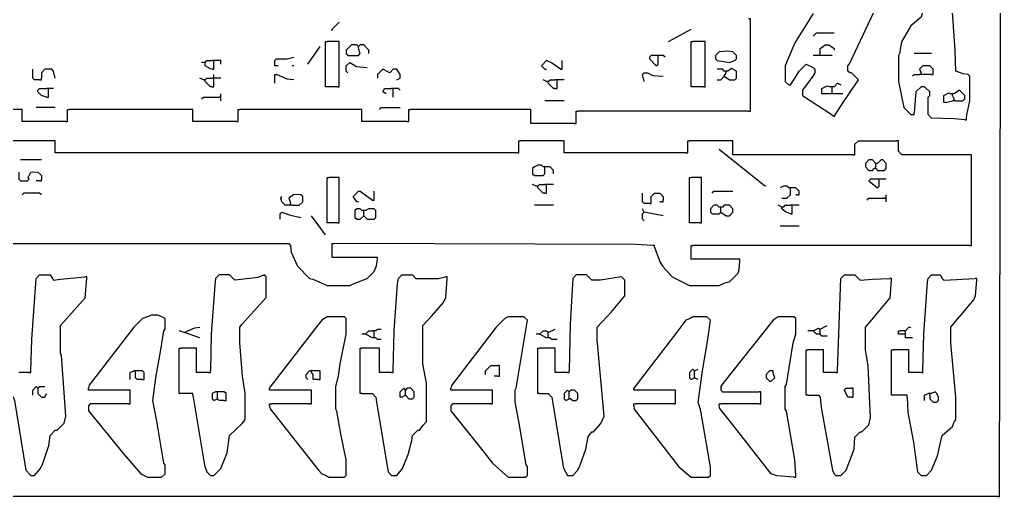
# Model space of a CAD drawing. Extents: x 46 to 1664, y 39 to 1996.
# Drawn here: x 1100 to 1663, y 722 to 996 of the extents above; entities that cross this region are included whole.
import ezdxf

# ---------------------------------------------------------------- set-up
doc = ezdxf.new("R2010")
doc.units = 0
doc.layers.get('0').update_dxf_attribs({"linetype": 'CONTINUOUS'})

msp = doc.modelspace()

# ---------------------------------------------------------------- linework, layer by layer
at = {"color": 7, "linetype": 'CONTINUOUS'}
for points in [[(1663, 723), (1663.49858, 975.001412), (1663, 1327)], [(1644, 939), (1644.3, 940.9), (1646, 949), (1646, 963), (1645, 964), (1642.088235, 964.352941), (1638, 966), (1637.541176, 977.964706), (1634.594595, 1018.932432), (1633, 1027), (1632, 1028), (1630, 1028), (1626.8, 1023.1), (1622.352941, 1012.911765), (1621.2, 1008.9), (1618, 997), (1612, 992), (1606.741176, 982.835294), (1605.569231, 976.053846), (1605, 975), (1605, 960), (1608, 945), (1612, 941), (1613, 941)], [(1568, 940), (1572.441176, 946.735294), (1582, 961), (1578, 965), (1577, 965), (1576, 966), (1576, 969), (1576.8, 970.1), (1595.6, 1010.2)], [(1556, 999), (1545.6, 982.2), (1543.482759, 977.206897), (1540, 969), (1540, 960), (1542, 958), (1543, 958), (1544.230769, 959.846154), (1545.769231, 962.153846), (1548, 966), (1552, 970), (1556, 968), (1557, 967), (1557, 965), (1555.769231, 963.153846), (1553.769231, 960.153846), (1550, 955), (1550, 952), (1566.9, 940.8), (1568, 940)], [(1280, 989), (1280, 990), (1284, 994)], [(1520, 995), (1520, 996), (1519, 996)], [(1520, 944), (1520, 995)], [(1473, 983), (1486, 990)], [(1556, 986), (1558, 988), (1568, 988)], [(1266, 970), (1273, 980)], [(1276, 982), (1276, 983), (1277, 983)], [(1276, 958), (1276, 982)], [(1283, 983), (1277, 983)], [(1284, 982), (1284, 983), (1283, 983)], [(1284, 958), (1284, 982)], [(1295, 980), (1294, 981), (1291, 981), (1288, 978), (1288, 976), (1289, 975), (1295, 975), (1296, 976), (1295.3, 978.1), (1295, 980)], [(1301, 976), (1301, 978), (1298, 981), (1296, 981), (1295, 980)], [(1486, 982), (1486, 983), (1487, 983)], [(1486, 958), (1486, 982)], [(1493, 983), (1487, 983)], [(1494, 982), (1494, 983), (1493, 983)], [(1494, 958), (1494, 982)], [(1560, 976), (1560, 979), (1561.9, 980.2), (1563, 981), (1565, 981), (1568, 979), (1568, 978)], [(1247, 970), (1247, 972), (1248, 973), (1254, 973), (1258, 974)], [(1466, 975), (1463, 975), (1462, 974), (1462, 973), (1466, 969), (1467, 970), (1467, 974)], [(1467, 975), (1466, 975)], [(1468, 975), (1467, 975)], [(1467, 974), (1467, 975)], [(1471, 974), (1470, 975), (1468, 975)], [(1508, 971), (1511, 972), (1512, 973), (1512, 975), (1510, 977), (1507.088235, 977.352941), (1502, 977), (1500, 975), (1500, 973), (1501, 972), (1508, 971)], [(1559, 975), (1556, 975)], [(1560, 975), (1559, 975)], [(1560, 975), (1560, 976)], [(1561, 975), (1560, 975)], [(1567, 975), (1561, 975)], [(1624, 976), (1614, 976)], [(1206, 971), (1205, 971)], [(1207, 971), (1206, 971)], [(1207, 971), (1208, 972), (1211, 972)], [(1207, 970), (1207, 971)], [(1211, 967), (1210.1, 967.2), (1207, 969), (1207, 970)], [(1212, 972), (1211, 972)], [(1213, 972), (1212, 972)], [(1212, 971), (1212, 972)], [(1212, 968), (1212, 971)], [(1215, 972), (1213, 972)], [(1216, 971), (1216, 972), (1215, 972)], [(1216, 970), (1216, 971)], [(1248, 969), (1247, 969), (1247, 970)], [(1249, 969), (1248, 969)], [(1258, 969), (1257, 969)], [(1289, 965), (1288, 966), (1288, 969), (1290, 971), (1293.9, 968.7), (1300, 968)], [(1411, 967), (1405.804878, 970.756098), (1403, 972), (1400, 969), (1402, 967), (1403, 967)], [(1412, 968), (1412, 972)], [(1625, 965), (1625, 967), (1623, 969), (1619, 969), (1617, 967), (1618, 965)], [(1112, 961), (1109, 961), (1108, 962), (1108, 967)], [(1121, 962), (1120, 966), (1119, 967), (1115, 967), (1113, 965), (1113, 962)], [(1211, 967), (1212, 967), (1212, 968)], [(1212, 963), (1212, 964)], [(1212, 962), (1212, 963)], [(1247, 963), (1247, 964), (1248, 964)], [(1247, 959), (1247, 963)], [(1258, 961), (1254.076923, 961.384615), (1248, 964)], [(1317, 961), (1319, 962), (1319, 964), (1317, 967), (1315, 967), (1313, 965), (1309, 967), (1306, 964), (1306, 962)], [(1411, 967), (1412, 967), (1412, 968)], [(1459, 960), (1458, 964), (1459, 965), (1461, 965), (1464.06, 963.42), (1470, 963)], [(1505, 966), (1504, 967), (1501, 967)], [(1501, 961), (1503, 961), (1505, 963)], [(1505, 963), (1508, 961), (1511, 961), (1512, 962), (1512, 966), (1509.2, 967.4), (1507, 966)], [(1506, 966), (1505, 966)], [(1505, 963), (1506, 965)], [(1507, 966), (1506, 966)], [(1506, 965), (1506, 966)], [(1613, 963), (1614, 964), (1617, 964)], [(1618, 964), (1617, 964)], [(1618, 964), (1618, 965)], [(1619, 964), (1618, 964)], [(1624, 964), (1619, 964)], [(1624, 964), (1625, 964), (1625, 965)], [(1112, 961), (1113, 961), (1113, 962)], [(1206, 961), (1204, 962)], [(1207, 961), (1206, 961)], [(1207, 961), (1208, 962), (1211, 962)], [(1207, 960), (1207, 961)], [(1211, 957), (1210, 957), (1207, 960)], [(1212, 962), (1211, 962)], [(1211, 957), (1212, 957), (1212, 958)], [(1213, 962), (1212, 962)], [(1212, 961), (1212, 962)], [(1212, 958), (1212, 961)], [(1216, 962), (1213, 962)], [(1277, 957), (1276, 957), (1276, 958)], [(1283, 957), (1284, 957), (1284, 958)], [(1403, 960), (1401, 961)], [(1404, 960), (1403, 960)], [(1404, 960), (1405, 961), (1408, 961)], [(1404, 959), (1404, 960)], [(1408, 956), (1407, 956), (1404, 959)], [(1409, 961), (1408, 961)], [(1410, 961), (1409, 961)], [(1409, 960), (1409, 961)], [(1409, 957), (1409, 960)], [(1413, 961), (1410, 961)], [(1487, 957), (1486, 957), (1486, 958)], [(1493, 957), (1494, 957), (1494, 958)], [(1561, 954), (1561, 956), (1564, 957.5), (1566, 957)], [(1568, 957), (1570, 959), (1572, 958)], [(1116, 951), (1113, 952), (1111, 954), (1111, 955), (1112, 956), (1116, 956)], [(1117, 956), (1116, 956)], [(1116, 951), (1117, 951), (1117, 952)], [(1118, 956), (1117, 956)], [(1117, 955), (1117, 956)], [(1117, 952), (1117, 955)], [(1120, 956), (1118, 956)], [(1216, 952), (1216, 953)], [(1216, 951), (1216, 952)], [(1283, 957), (1277, 957)], [(1311, 953), (1309, 954), (1310, 956), (1314, 956)], [(1315, 956), (1314, 956)], [(1316, 956), (1315, 956)], [(1315, 955), (1315, 956)], [(1315, 951), (1315, 955)], [(1319, 955), (1318, 956), (1316, 956)], [(1408, 956), (1409, 956), (1409, 957)], [(1493, 957), (1487, 957)], [(1562, 953), (1561, 953), (1561, 954)], [(1566, 953), (1562, 953)], [(1567, 957), (1566, 957)], [(1567, 953), (1566, 953)], [(1568, 957), (1567, 957)], [(1567, 956), (1567, 957)], [(1567, 954), (1567, 956)], [(1567, 953), (1567, 954)], [(1568, 953), (1567, 953)], [(1573, 953), (1568, 953)], [(1643, 938), (1636.967005, 938.538071), (1624, 939), (1622, 941), (1622, 951), (1623, 952), (1623, 954), (1620, 957), (1618, 957), (1615, 954), (1614, 942)], [(1631, 949), (1631, 952), (1634, 953.5), (1635, 953)], [(1636, 953), (1635, 953)], [(1637, 953), (1636, 953)], [(1636, 952), (1636, 953)], [(1637, 950), (1636, 952)], [(1638, 949), (1642, 949), (1643, 950), (1643, 952), (1640, 955), (1637, 953)], [(1205, 950), (1206, 951), (1215, 951)], [(1216, 951), (1215, 951)], [(1216, 950), (1216, 951)], [(1216, 949), (1216, 950)], [(1413, 949), (1402, 949)], [(1632, 948), (1631, 948), (1631, 949)], [(1632, 948), (1636, 949)], [(1637, 949), (1636, 949)], [(1637, 949), (1637, 950)], [(1638, 949), (1637, 949)], [(1101, 944), (1041, 944)], [(1102, 943), (1102, 944), (1101, 944)], [(1102, 938), (1102, 943)], [(1121, 945), (1110, 945)], [(1128, 943), (1128, 944), (1129, 944)], [(1128, 938), (1128, 943)], [(1199, 944), (1129, 944)], [(1200, 943), (1200, 944), (1199, 944)], [(1200, 938), (1200, 943)], [(1226, 943), (1226, 944), (1227, 944)], [(1226, 938), (1226, 943)], [(1296, 944), (1227, 944)], [(1297, 943), (1297, 944), (1296, 944)], [(1297, 938), (1297, 943)], [(1307, 944), (1308, 945), (1319, 945)], [(1324, 943), (1324, 944), (1325, 944)], [(1324, 938), (1324, 943)], [(1393, 944), (1325, 944)], [(1394, 943), (1394, 944), (1393, 944)], [(1394, 937), (1394, 943)], [(1420, 942), (1420, 943), (1421, 943)], [(1420, 937), (1420, 942)], [(1519, 943), (1421, 943)], [(1519, 943), (1520, 943), (1520, 944)], [(1613, 941), (1614, 941), (1614, 942)], [(1103, 937), (1102, 937), (1102, 938)], [(1127, 937), (1103, 937)], [(1127, 937), (1128, 937), (1128, 938)], [(1201, 937), (1200, 937), (1200, 938)], [(1225, 937), (1201, 937)], [(1225, 937), (1226, 937), (1226, 938)], [(1298, 937), (1297, 937), (1297, 938)], [(1323, 937), (1298, 937)], [(1323, 937), (1324, 937), (1324, 938)], [(1395, 936), (1394, 936), (1394, 937)], [(1419, 936), (1395, 936)], [(1419, 936), (1420, 936), (1420, 937)], [(1643, 938), (1644, 938), (1644, 939)], [(1120, 926), (1095, 926)], [(1121, 925), (1121, 926), (1120, 926)], [(1121, 920), (1121, 925)], [(1387, 925), (1387, 926), (1388, 926)], [(1387, 920), (1387, 925)], [(1412, 926), (1388, 926)], [(1413, 925), (1413, 926), (1412, 926)], [(1413, 920), (1413, 925)], [(1484, 925), (1484, 926), (1485, 926)], [(1484, 920), (1484, 925)], [(1509, 926), (1485, 926)], [(1510, 925), (1510, 926), (1509, 926)], [(1510, 919), (1510, 925)], [(1580, 919), (1580, 924), (1582, 926), (1604, 926)], [(1605, 925), (1605, 926), (1604, 926)], [(1646, 918), (1607, 918), (1605, 920), (1605, 925)], [(1122, 919), (1121, 919), (1121, 920)], [(1386, 919), (1122, 919)], [(1386, 919), (1387, 919), (1387, 920)], [(1414, 919), (1413, 919), (1413, 920)], [(1483, 919), (1414, 919)], [(1483, 919), (1484, 919), (1484, 920)], [(1529, 900), (1528.1, 900.2), (1502, 921)], [(1511, 918), (1510, 918), (1510, 919)], [(1579, 918), (1511, 918)], [(1579, 918), (1580, 918), (1580, 919)], [(1647, 917), (1647, 918), (1646, 918)], [(1113, 915), (1101, 915)], [(1592, 913), (1590, 915), (1588, 915), (1586, 913), (1586, 911), (1588, 909), (1590, 909), (1591, 910)], [(1592, 910), (1593, 909), (1597, 909), (1598, 910), (1598, 913), (1596, 915), (1595, 915), (1593, 913)], [(1593, 913), (1592, 913)], [(1592, 912), (1592, 913)], [(1647, 867), (1647, 917)], [(1100, 908), (1100, 904), (1101, 903), (1105, 903), (1106, 904), (1105.5, 905), (1107, 908), (1107.9, 908.2), (1111, 908), (1113, 906), (1113, 904)], [(1401, 911), (1400, 912), (1398, 912), (1396, 911), (1395, 910), (1395, 907), (1396, 906), (1401, 906), (1402, 907), (1402, 910)], [(1402, 911), (1401, 911)], [(1403, 911), (1402, 911)], [(1402, 910), (1402, 911)], [(1407, 907), (1407, 909), (1405, 911), (1403, 911)], [(1592, 910), (1591, 910)], [(1592, 911), (1592, 912)], [(1592, 910), (1592, 911)], [(1112, 903), (1110, 903)], [(1112, 903), (1113, 903), (1113, 904)], [(1277, 904), (1277, 905), (1278, 905)], [(1277, 880), (1277, 904)], [(1283, 905), (1278, 905)], [(1284, 904), (1284, 905), (1283, 905)], [(1284, 880), (1284, 904)], [(1397, 900), (1395, 901)], [(1398, 900), (1399, 901), (1402, 901)], [(1403, 901), (1402, 901)], [(1404, 901), (1403, 901)], [(1403, 900), (1403, 901)], [(1407, 901), (1404, 901)], [(1485, 904), (1485, 905), (1486, 905)], [(1485, 880), (1485, 904)], [(1491, 905), (1486, 905)], [(1492, 904), (1492, 905), (1491, 905)], [(1492, 880), (1492, 904)], [(1593, 904), (1589, 904), (1588, 903), (1593, 899), (1594, 900), (1594, 903)], [(1594, 904), (1593, 904)], [(1595, 904), (1594, 904)], [(1594, 903), (1594, 904)], [(1598, 904), (1595, 904)], [(1113, 895), (1112, 896), (1103, 896), (1102, 895)], [(1257, 889), (1261, 889), (1263, 891), (1263, 894), (1262, 895), (1257.9, 895.2), (1255, 893), (1255.8, 890.9), (1256, 890)], [(1295, 891), (1294, 891), (1292.8, 892.9), (1292, 894), (1295, 897), (1296, 897), (1303, 892)], [(1304, 893), (1304, 897)], [(1398, 900), (1397, 900)], [(1398, 899), (1398, 900)], [(1402, 896), (1401, 896), (1398, 899)], [(1402, 896), (1403, 896), (1403, 897)], [(1403, 897), (1403, 900)], [(1462, 890), (1459, 890), (1458, 891), (1458, 896)], [(1463, 891), (1463, 894), (1465, 896), (1468, 896), (1470, 894), (1470, 892)], [(1498, 896), (1499, 897), (1510, 897)], [(1542, 899), (1541, 900), (1539, 900), (1537, 899)], [(1538, 893), (1541, 893), (1543, 895), (1543, 898)], [(1543, 899), (1542, 899)], [(1544, 899), (1543, 899)], [(1543, 898), (1543, 899)], [(1548, 896), (1548, 897), (1546, 899), (1544, 899)], [(1547, 895), (1548, 895), (1548, 896)], [(1255, 889), (1253, 889), (1251, 891), (1250.5, 893), (1251, 894)], [(1256, 889), (1256, 890)], [(1303, 892), (1304, 892), (1304, 893)], [(1462, 890), (1463, 890), (1463, 891)], [(1469, 891), (1468, 891)], [(1469, 891), (1470, 891), (1470, 892)], [(1547, 895), (1546, 895)], [(1587, 892), (1588, 893), (1597, 893)], [(1598, 893), (1597, 893)], [(1598, 894), (1598, 895)], [(1598, 893), (1598, 894)], [(1598, 892), (1598, 893)], [(1598, 891), (1598, 892)], [(1250, 881), (1250, 884), (1251, 885), (1256.067568, 883.405405), (1262, 882)], [(1256, 889), (1255, 889)], [(1257, 889), (1256, 889)], [(1297, 886), (1296, 887), (1294, 887), (1293, 886), (1293, 882), (1294, 881), (1296, 881), (1298, 883)], [(1298, 886), (1297, 886)], [(1298, 883), (1300, 881), (1304, 881), (1305, 882), (1305, 886), (1304, 887), (1301, 887), (1299, 886)], [(1299, 886), (1298, 886)], [(1298, 885), (1298, 886)], [(1298, 883), (1298, 885)], [(1407, 889), (1396, 889)], [(1459, 885), (1458, 887)], [(1459, 880), (1458, 881), (1458, 884), (1459, 885)], [(1470, 883), (1459, 885)], [(1502, 888), (1501, 889), (1499, 889), (1497, 887), (1497, 885), (1498, 884), (1502, 884), (1503, 885)], [(1503, 888), (1502, 888)], [(1503, 885), (1506, 883), (1508, 883), (1510, 885), (1510, 887), (1508, 889), (1505, 889), (1504, 888)], [(1504, 888), (1503, 888)], [(1503, 887), (1503, 888)], [(1503, 885), (1503, 887)], [(1538, 888), (1536, 889)], [(1539, 888), (1538, 888)], [(1538, 887), (1538, 888)], [(1543, 884), (1540.153846, 885.230769), (1538, 887)], [(1539, 888), (1540, 889), (1543, 889)], [(1544, 889), (1543, 889)], [(1543, 884), (1544, 884), (1544, 885)], [(1545, 889), (1544, 889)], [(1544, 888), (1544, 889)], [(1544, 885), (1544, 888)], [(1548, 889), (1545, 889)], [(1276, 872), (1268, 883)], [(1278, 879), (1277, 879), (1277, 880)], [(1283, 879), (1278, 879)], [(1283, 879), (1284, 879), (1284, 880)], [(1486, 879), (1485, 879), (1485, 880)], [(1491, 879), (1486, 879)], [(1491, 879), (1492, 879), (1492, 880)], [(1548, 877), (1537, 877)], [(1066, 867), (1255, 867), (1256, 866), (1256.384615, 862.076923), (1260, 854), (1267, 847), (1268.8, 846.6), (1277, 843), (1290, 843), (1292.9, 844.3), (1294.088235, 844.647059), (1300, 847), (1304, 851), (1305.4, 854.2), (1306, 858)], [(1280, 866), (1280, 867), (1281, 867)], [(1280, 860), (1280, 866)], [(1464, 866), (1454.040984, 866.45082), (1281, 867)], [(1465, 865), (1465, 866), (1464, 866)], [(1465, 865), (1465.647059, 862.911765), (1468.230769, 856.153846), (1469.769231, 853.846154), (1475, 848), (1485, 843), (1502, 843), (1504.9, 844.3), (1506.1, 844.7), (1508, 845), (1513, 850), (1513.594595, 852.067568), (1514, 857)], [(1486, 865), (1486, 866), (1487, 866)], [(1486, 859), (1486, 865)], [(1646, 866), (1487, 866)], [(1646, 866), (1647, 866), (1647, 867)], [(1281, 859), (1280, 859), (1280, 860)], [(1305, 859), (1281, 859)], [(1306, 858), (1306, 859), (1305, 859)], [(1487, 858), (1486, 858), (1486, 859)], [(1513, 858), (1487, 858)], [(1514, 857), (1514, 858), (1513, 858)], [(1090, 781), (1095, 781), (1097.2, 778.1), (1097.569231, 776.946154), (1104, 737), (1107, 734), (1109, 734), (1112.230769, 737.846154), (1113.6, 740.2), (1116.8, 750.1), (1117.2, 750.9), (1118, 757), (1121, 760), (1122, 760), (1126, 764), (1127, 768), (1124.554455, 802.955446), (1124, 804), (1124, 820), (1138.2, 835.9), (1139, 847)], [(1107, 794), (1107.472376, 811.975138), (1110, 847), (1112, 849), (1118, 849), (1120, 846), (1124.044554, 846.554455), (1138, 848)], [(1139, 847), (1139, 848), (1138, 848)], [(1200, 780), (1206.7, 739.9), (1208, 736), (1210, 734), (1212, 734), (1216, 738), (1219.594595, 747.067568), (1221, 757), (1228.230769, 763.846154), (1230, 766), (1230, 781), (1228.472376, 791.024862), (1227, 810), (1227, 819), (1228.247059, 820.788235), (1242, 836), (1242, 848), (1241, 849), (1237.088235, 847.647059), (1235.95122, 847.439024), (1224, 846), (1221, 849), (1215, 849), (1213, 847), (1212.615385, 843.076923), (1210.476289, 814.978351), (1210, 794)], [(1297, 781), (1303, 781), (1305, 779), (1305.569231, 774.946154), (1312, 736), (1314, 734), (1317, 734), (1320.2, 737.9), (1323.615385, 746.076923), (1325.647059, 754.088235), (1326, 757), (1329, 760), (1330, 760), (1332.230769, 762.846154), (1334, 765), (1334, 787), (1332, 798), (1332, 820), (1337.247788, 825.783186), (1343.752212, 833.216814), (1345.17341, 836.127168), (1346, 847)], [(1315, 794), (1315.478336, 816.980069), (1317.439024, 843.95122), (1317.7, 845.1), (1318, 847), (1320, 849), (1326, 849), (1328, 847), (1341, 847), (1345, 848)], [(1346, 847), (1346, 848), (1345, 848)], [(1399, 781), (1404, 781), (1406, 779), (1411.569231, 744.946154), (1412.741176, 738.164706), (1415, 734), (1418, 734), (1421, 737), (1421.8, 739.1), (1422.230769, 739.846154), (1425.58, 749.06), (1426.8, 756.1), (1429, 759), (1430, 759), (1434.2, 763.9), (1436, 768), (1432, 812), (1432, 819), (1440.245902, 827.795082), (1448, 837), (1448, 846), (1446, 848), (1434, 846), (1429, 846), (1426, 849), (1420, 849), (1418, 847), (1416.481529, 820.982803), (1416, 794)], [(1553, 780), (1559, 780), (1560, 779), (1560.7, 772.9), (1567.2, 737.1), (1568, 735), (1569, 734), (1572, 734), (1575, 737), (1579.569231, 749.053846), (1580, 756), (1583, 759), (1584, 759), (1588, 763), (1589, 767), (1587.526185, 796.976309), (1586, 806), (1586, 819), (1589.756098, 823.195122), (1600.2, 835.9), (1601, 846)], [(1570, 794), (1572, 847), (1574, 849), (1580, 849), (1583, 846), (1590.040984, 846.54918), (1600, 847)], [(1601, 846), (1601, 847), (1600, 847)], [(1610, 779), (1610.445545, 770.044554), (1613.352941, 754.088235), (1613.560976, 752.95122), (1616, 736), (1618, 734), (1621, 734), (1624, 737), (1627.339623, 745.188679), (1628.7, 751.1), (1630, 757), (1636, 762), (1636.8, 764.1), (1637.2, 764.9), (1638, 766), (1638, 779), (1635, 810), (1635, 819), (1636.769231, 821.153846), (1648.230769, 834.846154), (1649.208, 837.144), (1650, 846)], [(1619, 794), (1619.476289, 814.978351), (1621.7, 845.1), (1622, 847), (1624, 849), (1629, 849), (1630, 847), (1631, 846), (1649, 847)], [(1650, 846), (1650, 847), (1649, 847)], [(1163, 775), (1141, 775), (1140, 774), (1140, 771), (1160.247059, 746.211765), (1170, 735), (1174, 733), (1182, 733), (1184, 735), (1184, 740), (1183.352941, 741.088235), (1179.352941, 765.088235), (1177, 777), (1178.647059, 790.088235), (1181.569231, 806.053846), (1183.352941, 816.911765), (1184, 818), (1184, 824), (1180, 826), (1176, 826), (1174.9, 825.3), (1171, 824), (1166, 819), (1140.441176, 785.735294), (1140, 784)], [(1244, 774), (1244.4, 772.2), (1272, 737), (1274, 735), (1276.1, 734.2), (1278, 733), (1287, 733), (1288, 734), (1288, 743), (1284.647059, 758.911765), (1284.430769, 760.053846), (1282.647059, 770.911765), (1282, 772), (1282, 785), (1283.569231, 791.053846), (1284.430769, 797.946154), (1288, 815), (1288, 824), (1287, 825), (1277, 825), (1274, 823), (1271.756098, 820.195122), (1244.230769, 784.846154), (1244, 784)], [(1371, 775), (1349, 775), (1348, 774), (1348, 771), (1367.245902, 747.204918), (1372, 741), (1381, 733), (1391, 733), (1392, 734), (1392, 739), (1391.3, 740.1), (1387.352941, 764.088235), (1385, 776), (1385, 783), (1385.569231, 784.053846), (1392, 823), (1390, 825), (1381, 825), (1379, 824), (1374, 819), (1348.461538, 785.692308), (1348, 784)], [(1453, 774), (1453.3, 772.1), (1479, 739), (1486, 733), (1496, 733), (1497, 734), (1497, 739), (1491.569231, 770.946154), (1490, 776), (1492.7, 795.1), (1495.569231, 812.053846), (1497, 823), (1495, 825), (1487, 825), (1485.1, 823.8), (1483, 823), (1477.756098, 816.195122), (1453, 784)], [(1546, 734), (1545.554455, 742.955446), (1540.647059, 770.911765), (1540, 772), (1540, 785), (1540.647059, 786.088235), (1544.615385, 810.076923), (1546, 815), (1546, 824), (1545, 825), (1536, 825), (1533, 823), (1504.243902, 786.804878), (1503, 785), (1503, 783), (1504, 782), (1525, 782)], [(1195, 816), (1192, 817)], [(1195, 816), (1201.088235, 818.647059), (1204, 819)], [(1299, 815), (1301, 817), (1303, 817)], [(1304, 817), (1303, 817)], [(1305, 817), (1304, 817)], [(1304, 816), (1304, 817)], [(1305, 817), (1306, 818), (1308, 818)], [(1399, 815), (1401, 817), (1403, 817), (1404, 816)], [(1404, 816), (1408, 818)], [(1556, 817), (1553, 817)], [(1556, 817), (1559, 818.5), (1560, 818)], [(1559, 815), (1558, 815), (1556, 817)], [(1560, 818), (1564, 820)], [(1560, 816), (1560, 818)], [(1605, 816), (1605, 817), (1606, 817)], [(1608, 817), (1606, 817)], [(1609, 817), (1608, 817)], [(1609, 817), (1611, 819), (1612, 819)], [(1609, 816), (1609, 817)], [(1204, 813), (1195, 816)], [(1299, 815), (1297, 815)], [(1303, 813), (1299, 815)], [(1304, 813), (1303, 813)], [(1304, 814), (1304, 816)], [(1304, 813), (1304, 814)], [(1305, 813), (1304, 813)], [(1308, 812), (1306, 812), (1305, 813)], [(1399, 815), (1397, 815)], [(1403, 813), (1399, 815)], [(1404, 813), (1403, 813)], [(1404, 814), (1404, 816)], [(1404, 813), (1404, 814)], [(1405, 813), (1404, 813)], [(1409, 812), (1406, 812), (1405, 813)], [(1560, 815), (1559, 815)], [(1560, 815), (1560, 816)], [(1564, 814), (1561, 814), (1560, 815)], [(1606, 815), (1605, 815), (1605, 816)], [(1608, 815), (1606, 815)], [(1609, 815), (1608, 815)], [(1609, 815), (1609, 816)], [(1609, 814), (1609, 815)], [(1610, 813), (1609, 813), (1609, 814)], [(1613, 813), (1610, 813)], [(1192, 806), (1192, 807), (1193, 807)], [(1192, 782), (1192, 806)], [(1201, 807), (1193, 807)], [(1202, 806), (1202, 807), (1201, 807)], [(1202, 794), (1202, 806)], [(1296, 806), (1296, 807), (1297, 807)], [(1296, 782), (1296, 806)], [(1306, 807), (1297, 807)], [(1307, 806), (1307, 807), (1306, 807)], [(1307, 794), (1307, 806)], [(1398, 806), (1398, 807), (1399, 807)], [(1398, 782), (1398, 806)], [(1407, 807), (1399, 807)], [(1408, 806), (1408, 807), (1407, 807)], [(1408, 794), (1408, 806)], [(1552, 805), (1552, 806), (1553, 806)], [(1561, 806), (1553, 806)], [(1562, 805), (1562, 806), (1561, 806)], [(1601, 805), (1601, 806), (1602, 806)], [(1610, 806), (1602, 806)], [(1611, 805), (1611, 806), (1610, 806)], [(1552, 781), (1552, 805)], [(1562, 794), (1562, 805)], [(1601, 781), (1601, 805)], [(1611, 794), (1611, 805)], [(1106, 793), (1107, 793), (1107, 794)], [(1164, 789), (1164, 793), (1166, 794)], [(1167, 794), (1166, 794)], [(1168, 794), (1167, 794)], [(1167, 793), (1167, 794)], [(1172, 790), (1172, 793), (1171, 794), (1168, 794)], [(1203, 793), (1202, 793), (1202, 794)], [(1209, 793), (1210, 793), (1210, 794)], [(1266, 789), (1265, 790), (1265, 792), (1267, 794)], [(1268, 794), (1267, 794)], [(1269, 794), (1268, 794)], [(1268, 793), (1268, 794)], [(1272, 794), (1269, 794)], [(1273, 793), (1273, 794), (1272, 794)], [(1308, 793), (1307, 793), (1307, 794)], [(1314, 793), (1315, 793), (1315, 794)], [(1368, 792), (1368, 794), (1371, 797), (1375, 797)], [(1376, 796), (1376, 797), (1375, 797)], [(1376, 792), (1376, 796)], [(1409, 793), (1408, 793), (1408, 794)], [(1415, 793), (1416, 793), (1416, 794)], [(1488, 794), (1487, 795), (1485, 793), (1485, 790), (1486, 789), (1488, 790)], [(1488, 794), (1490, 795)], [(1488, 790), (1488, 794)], [(1532, 794), (1531, 794), (1529, 792), (1529, 790), (1531, 788), (1532, 788), (1534, 790), (1533.2, 792.1), (1533, 793)], [(1533, 793), (1533, 794), (1532, 794)], [(1563, 793), (1562, 793), (1562, 794)], [(1569, 793), (1570, 793), (1570, 794)], [(1612, 793), (1611, 793), (1611, 794)], [(1618, 793), (1619, 793), (1619, 794)], [(1106, 793), (1100, 793)], [(1171, 789), (1168, 789), (1167, 790), (1167, 793)], [(1171, 789), (1172, 789), (1172, 790)], [(1209, 793), (1203, 793)], [(1269, 790), (1269, 792), (1268, 793)], [(1270, 789), (1269, 789), (1269, 790)], [(1272, 789), (1270, 789)], [(1272, 789), (1273, 789), (1273, 790)], [(1273, 790), (1273, 793)], [(1314, 793), (1308, 793)], [(1375, 791), (1373, 791)], [(1375, 791), (1376, 791), (1376, 792)], [(1415, 793), (1409, 793)], [(1490, 789), (1488, 790)], [(1569, 793), (1563, 793)], [(1618, 793), (1612, 793)], [(1108, 780), (1108, 783), (1110, 785), (1111, 784)], [(1111, 784), (1112, 785), (1115, 785)], [(1111, 784), (1111, 781), (1113, 779), (1115, 779), (1116, 781)], [(1141, 783), (1140, 783), (1140, 784)], [(1163, 783), (1141, 783)], [(1164, 782), (1164, 783), (1163, 783)], [(1245, 783), (1244, 783), (1244, 784)], [(1267, 783), (1245, 783)], [(1268, 782), (1268, 783), (1267, 783)], [(1319, 780), (1319, 782), (1321, 784), (1322, 783)], [(1322, 780), (1324, 778), (1326, 778), (1327, 779), (1327, 782), (1325, 784), (1323, 784), (1322, 783)], [(1322, 780), (1322, 783)], [(1349, 783), (1348, 783), (1348, 784)], [(1371, 783), (1349, 783)], [(1372, 782), (1372, 783), (1371, 783)], [(1416, 782), (1415, 783), (1413, 781), (1413, 778), (1414, 777), (1416, 778)], [(1417, 778), (1418, 777), (1420, 777), (1421, 778), (1421, 781), (1419, 783), (1417, 783), (1416, 782)], [(1454, 783), (1453, 783), (1453, 784)], [(1476, 783), (1454, 783)], [(1477, 782), (1477, 783), (1476, 783)], [(1578, 779), (1576, 779), (1574, 783), (1575, 784), (1578, 784)], [(1579, 783), (1579, 784), (1578, 784)], [(1579, 780), (1579, 783)], [(1164, 776), (1164, 782)], [(1193, 781), (1192, 781), (1192, 782)], [(1199, 781), (1193, 781)], [(1200, 780), (1200, 781), (1199, 781)], [(1213, 782), (1211, 781), (1211, 778), (1212, 777), (1214, 778)], [(1214, 782), (1213, 782)], [(1215, 782), (1214, 782)], [(1214, 781), (1214, 782)], [(1214, 778), (1214, 781)], [(1218, 777), (1215, 777), (1214, 778)], [(1219, 778), (1219, 781), (1218, 782), (1215, 782)], [(1218, 777), (1219, 777), (1219, 778)], [(1268, 776), (1268, 782)], [(1297, 781), (1296, 781), (1296, 782)], [(1320, 779), (1319, 779), (1319, 780)], [(1320, 779), (1322, 780)], [(1372, 776), (1372, 782)], [(1399, 781), (1398, 781), (1398, 782)], [(1416, 779), (1416, 782)], [(1416, 778), (1416, 779)], [(1417, 778), (1416, 778)], [(1477, 776), (1477, 782)], [(1526, 781), (1526, 782), (1525, 782)], [(1526, 776), (1526, 781)], [(1553, 780), (1552, 780), (1552, 781)], [(1578, 779), (1579, 779), (1579, 780)], [(1602, 780), (1601, 780), (1601, 781)], [(1609, 780), (1602, 780)], [(1610, 779), (1610, 780), (1609, 780)], [(1620, 777), (1620, 780), (1622, 781)], [(1623, 781), (1622, 781)], [(1623, 780), (1623, 778), (1625, 776), (1627, 776), (1628, 777), (1628, 779), (1627, 781), (1626, 782), (1624, 781)], [(1624, 781), (1623, 781)], [(1623, 780), (1623, 781)], [(1163, 775), (1164, 775), (1164, 776)], [(1244, 774), (1244, 775), (1245, 775)], [(1267, 775), (1245, 775)], [(1267, 775), (1268, 775), (1268, 776)], [(1371, 775), (1372, 775), (1372, 776)], [(1453, 774), (1453, 775), (1454, 775)], [(1476, 775), (1454, 775)], [(1476, 775), (1477, 775), (1477, 776)], [(1502, 774), (1502, 775), (1503, 775)], [(1545, 733), (1535.135135, 733.810811), (1532, 735), (1507.752941, 765.788235), (1502.48, 772.36), (1502, 774)], [(1525, 775), (1503, 775)], [(1525, 775), (1526, 775), (1526, 776)], [(1545, 733), (1546, 733), (1546, 734)], [(1662, 722), (693, 722)], [(1662, 722), (1663, 722), (1663, 723)]]:
    msp.add_lwpolyline(points, dxfattribs=at)

doc.saveas('drawing.dxf')
